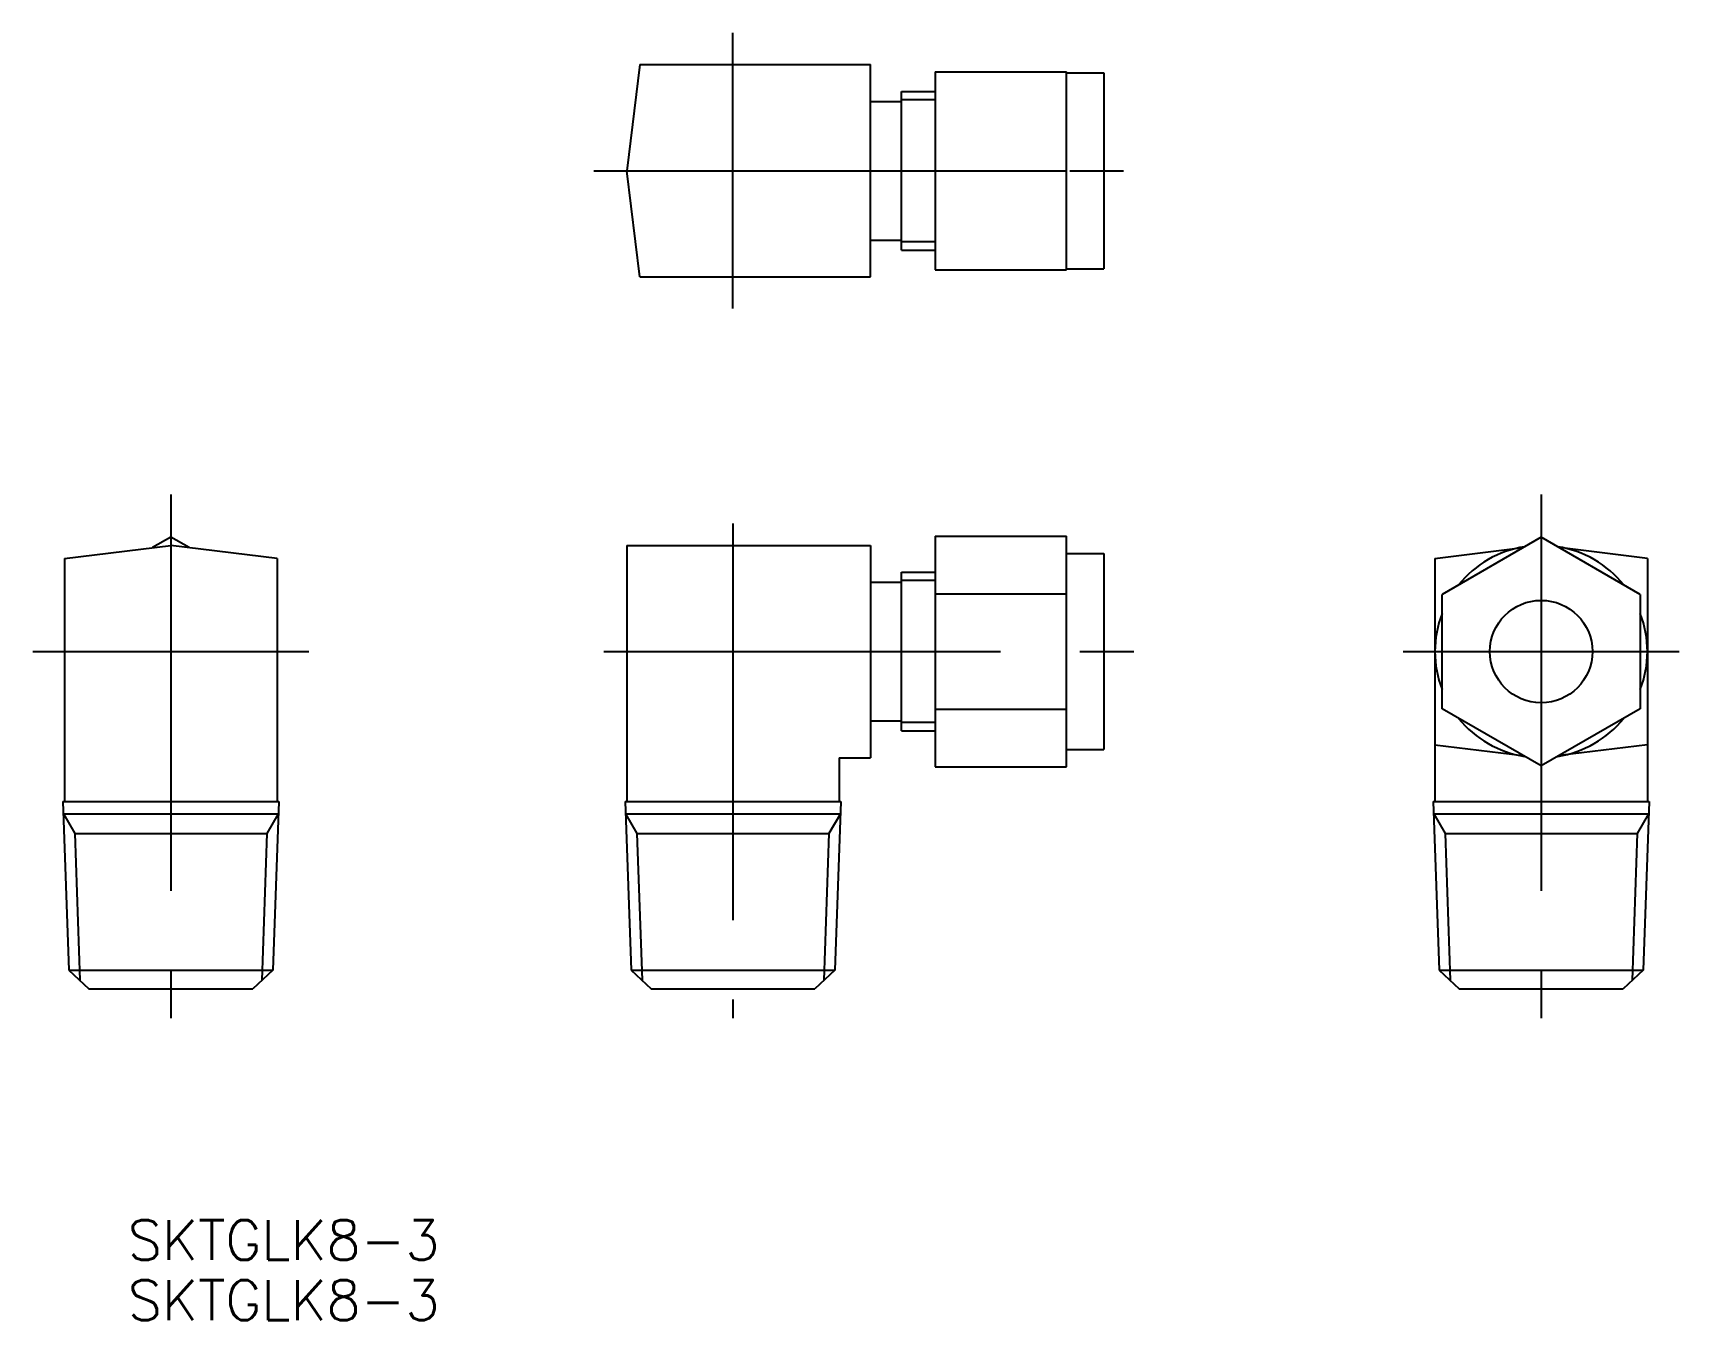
# Model space of a CAD drawing. Extents: x -56 to 76, y -33 to 70.
import ezdxf

# ---------------------------------------------------------------- set-up
doc = ezdxf.new("R2010")
doc.units = 0
doc.linetypes.add('CENTER', pattern=[50.8, 31.75, -6.35, 6.35, -6.35])
doc.layers.get('0').update_dxf_attribs({"linetype": 'CONTINUOUS'})
doc.layers.add('CENTER', color=1, linetype='CENTER')
doc.styles.get("Standard").update_dxf_attribs({"font": 'txt.shx', "bigfont": '@extfont2.shx'})

msp = doc.modelspace()

# ---------------------------------------------------------------- linework, layer by layer
at = {"color": 7, "linetype": 'CONTINUOUS'}
for p, q in [((-7.456331, 67.649998), (-8.5, 59.149998)), ((-7.456331, 67.649998), (11, 67.649998)), ((11, 50.649998), (11, 67.649998)), ((16.199789, 67.084998), (16.199789, 51.214998)), ((16.199789, 67.084998), (26.699789, 67.084998)), ((26.699789, 51.214998), (26.699789, 67.084998)), ((26.699789, 66.999997), (29.699789, 66.999997)), ((29.699789, 66.999997), (29.699789, 51.299998)), ((11, 64.699997), (13.5, 64.699997)), ((13.5, 65.499998), (16.199789, 65.499998)), ((13.5, 52.799998), (13.5, 65.499998)), ((-7.456331, 50.649998), (-8.5, 59.149998)), ((16.199789, 59.149998), (26.699789, 59.149998)), ((11, 53.599998), (13.5, 53.599998)), ((13.5, 52.799998), (16.199789, 52.799998)), ((-7.456331, 50.649998), (11, 50.649998)), ((16.199789, 51.214998), (26.699789, 51.214998)), ((26.699789, 51.299998), (29.699789, 51.299998)), ((-53.5, 28.106331), (-45, 29.15)), ((-45, 29.812549), (-46.457542, 28.971036)), ((-43.542458, 28.971036), (-45, 29.812549)), ((-36.5, 28.106331), (-45, 29.15)), ((-8.500001, 29.149998), (-8.500001, 8.65)), ((-8.500001, 29.149998), (11, 29.149998)), ((11, 29.149998), (11, 12.15)), ((16.199789, 29.887604), (26.699789, 29.887604)), ((16.199789, 29.887604), (16.199789, 11.412396)), ((26.699789, 11.412396), (26.699789, 29.887604)), ((64.69979, 29.812549), (56.76479, 25.231274)), ((72.63479, 25.231274), (64.69979, 29.812549)), ((-53.5, 28.106331), (-53.5, 8.65)), ((-36.5, 28.106331), (-36.5, 8.65)), ((26.699789, 28.499998), (29.69979, 28.499998)), ((29.69979, 28.499998), (29.69979, 12.8)), ((56.19979, 28.106331), (63.242247, 28.971036)), ((56.19979, 28.106331), (56.19979, 8.65)), ((73.19979, 28.106331), (66.157332, 28.971036)), ((73.19979, 28.106331), (73.19979, 8.65)), ((13.5, 14.3), (13.5, 27)), ((13.5, 27), (16.199789, 27)), ((11, 26.199999), (13.5, 26.199999)), ((16.199789, 25.268802), (26.699789, 25.268802)), ((56.76479, 16.068726), (56.76479, 25.231274)), ((72.63479, 25.231274), (72.63479, 16.068726)), ((16.199789, 16.031198), (26.699789, 16.031198)), ((64.69979, 11.487451), (56.76479, 16.068726)), ((72.63479, 16.068726), (64.69979, 11.487451)), ((11, 15.1), (13.5, 15.1)), ((13.5, 14.3), (16.199789, 14.3)), ((56.19979, 13.193669), (63.242247, 12.328964)), ((73.19979, 13.193669), (66.157332, 12.328964)), ((8.5, 12.15), (8.5, 8.65)), ((8.5, 12.15), (11, 12.15)), ((26.699789, 12.8), (29.69979, 12.8)), ((16.199789, 11.412396), (26.699789, 11.412396)), ((-53.633065, 8.65), (-36.366935, 8.65)), ((-53.633065, 8.65), (-53.161603, -4.850914)), ((-36.366935, 8.65), (-36.838397, -4.850914)), ((-8.633065, 8.65), (8.633065, 8.65)), ((-8.633065, 8.65), (-8.161603, -4.850914)), ((8.633065, 8.65), (8.161603, -4.850914)), ((56.066725, 8.65), (73.332855, 8.65)), ((56.066725, 8.65), (56.538187, -4.850914)), ((73.332855, 8.65), (72.861393, -4.850914)), ((-53.598144, 7.65), (-36.401856, 7.65)), ((-53.598144, 7.65), (-52.687036, 6.071915)), ((-36.401856, 7.65), (-37.312964, 6.071915)), ((-8.598144, 7.65), (8.598144, 7.65)), ((-8.598144, 7.65), (-7.687036, 6.071915)), ((8.598144, 7.65), (7.687036, 6.071915)), ((56.101646, 7.65), (57.012753, 6.071915)), ((56.101646, 7.65), (73.297934, 7.65)), ((73.297934, 7.65), (72.386826, 6.071915)), ((-53.161603, -4.850914), (-51.554029, -6.35)), ((-36.838397, -4.850914), (-38.445971, -6.35)), ((-8.161603, -4.850914), (-6.554029, -6.35)), ((8.161603, -4.850914), (6.554029, -6.35)), ((56.538187, -4.850914), (58.145761, -6.35)), ((72.861392, -4.850914), (71.253819, -6.35)), ((-51.554029, -6.35), (-38.445971, -6.35)), ((-6.554029, -6.35), (6.554029, -6.35)), ((58.14576, -6.35), (71.253819, -6.35))]:
    msp.add_line(p, q, dxfattribs=at)
at = {"color": 3, "linetype": 'CONTINUOUS'}
for p, q in [((13.5, 64.864998), (16.199789, 64.864998)), ((13.5, 53.486998), (16.199789, 53.486998)), ((13.5, 26.365), (16.199789, 26.365)), ((13.5, 14.987), (16.199789, 14.987)), ((-52.687036, 6.071915), (-37.312964, 6.071915)), ((-52.687036, 6.071915), (-52.27679, -5.676015)), ((-37.312964, 6.071915), (-37.72321, -5.676015)), ((-7.687036, 6.071915), (7.687036, 6.071915)), ((-7.687036, 6.071915), (-7.27679, -5.676015)), ((7.687036, 6.071915), (7.27679, -5.676015)), ((57.012753, 6.071915), (57.423, -5.676015)), ((57.012753, 6.071915), (72.386826, 6.071915)), ((72.386826, 6.071915), (71.976579, -5.676015)), ((-53.161603, -4.850914), (-36.838397, -4.850914)), ((-8.161603, -4.850914), (8.161603, -4.850914)), ((56.538187, -4.850914), (72.861393, -4.850914))]:
    msp.add_line(p, q, dxfattribs=at)
at = {"color": 7, "linetype": 'CONTINUOUS'}
msp.add_circle((64.69979, 20.65), 4.099998, dxfattribs=at)
for start, end in [(98.991845, 141.008155), (38.991845, 81.008155), (158.991845, 201.008155), (338.991845, 21.008155), (218.991845, 261.008155), (278.991845, 321.008155)]:
    msp.add_arc((64.69979, 20.65), 8.5, start, end, dxfattribs=at)
at = {"layer": 'CENTER', "color": 1, "linetype": 'CENTER'}
for p, q in [((0, 48.109998), (0, 70.189998)), ((-11.129229, 59.149998), (31.26741, 59.149998)), ((-45, 33.238839), (-45, -8.717471)), ((64.69979, 33.238839), (64.69979, -8.717471)), ((0, 30.892579), (0, -8.717471)), ((-56.04, 20.65), (-33.96, 20.65)), ((-10.326694, 20.65), (32.084428, 20.65)), ((53.65979, 20.65), (75.73979, 20.65))]:
    msp.add_line(p, q, dxfattribs=at)

# ---------------------------------------------------------------- texts
at = {"color": 7, "linetype": 'CONTINUOUS'}
for p in [(-48.447469, -28.071984), (-48.447469, -32.884588)]:
    msp.add_text('SKTGLK8-3', height=3.2, dxfattribs=at).set_placement(p)

doc.saveas('drawing.dxf')
